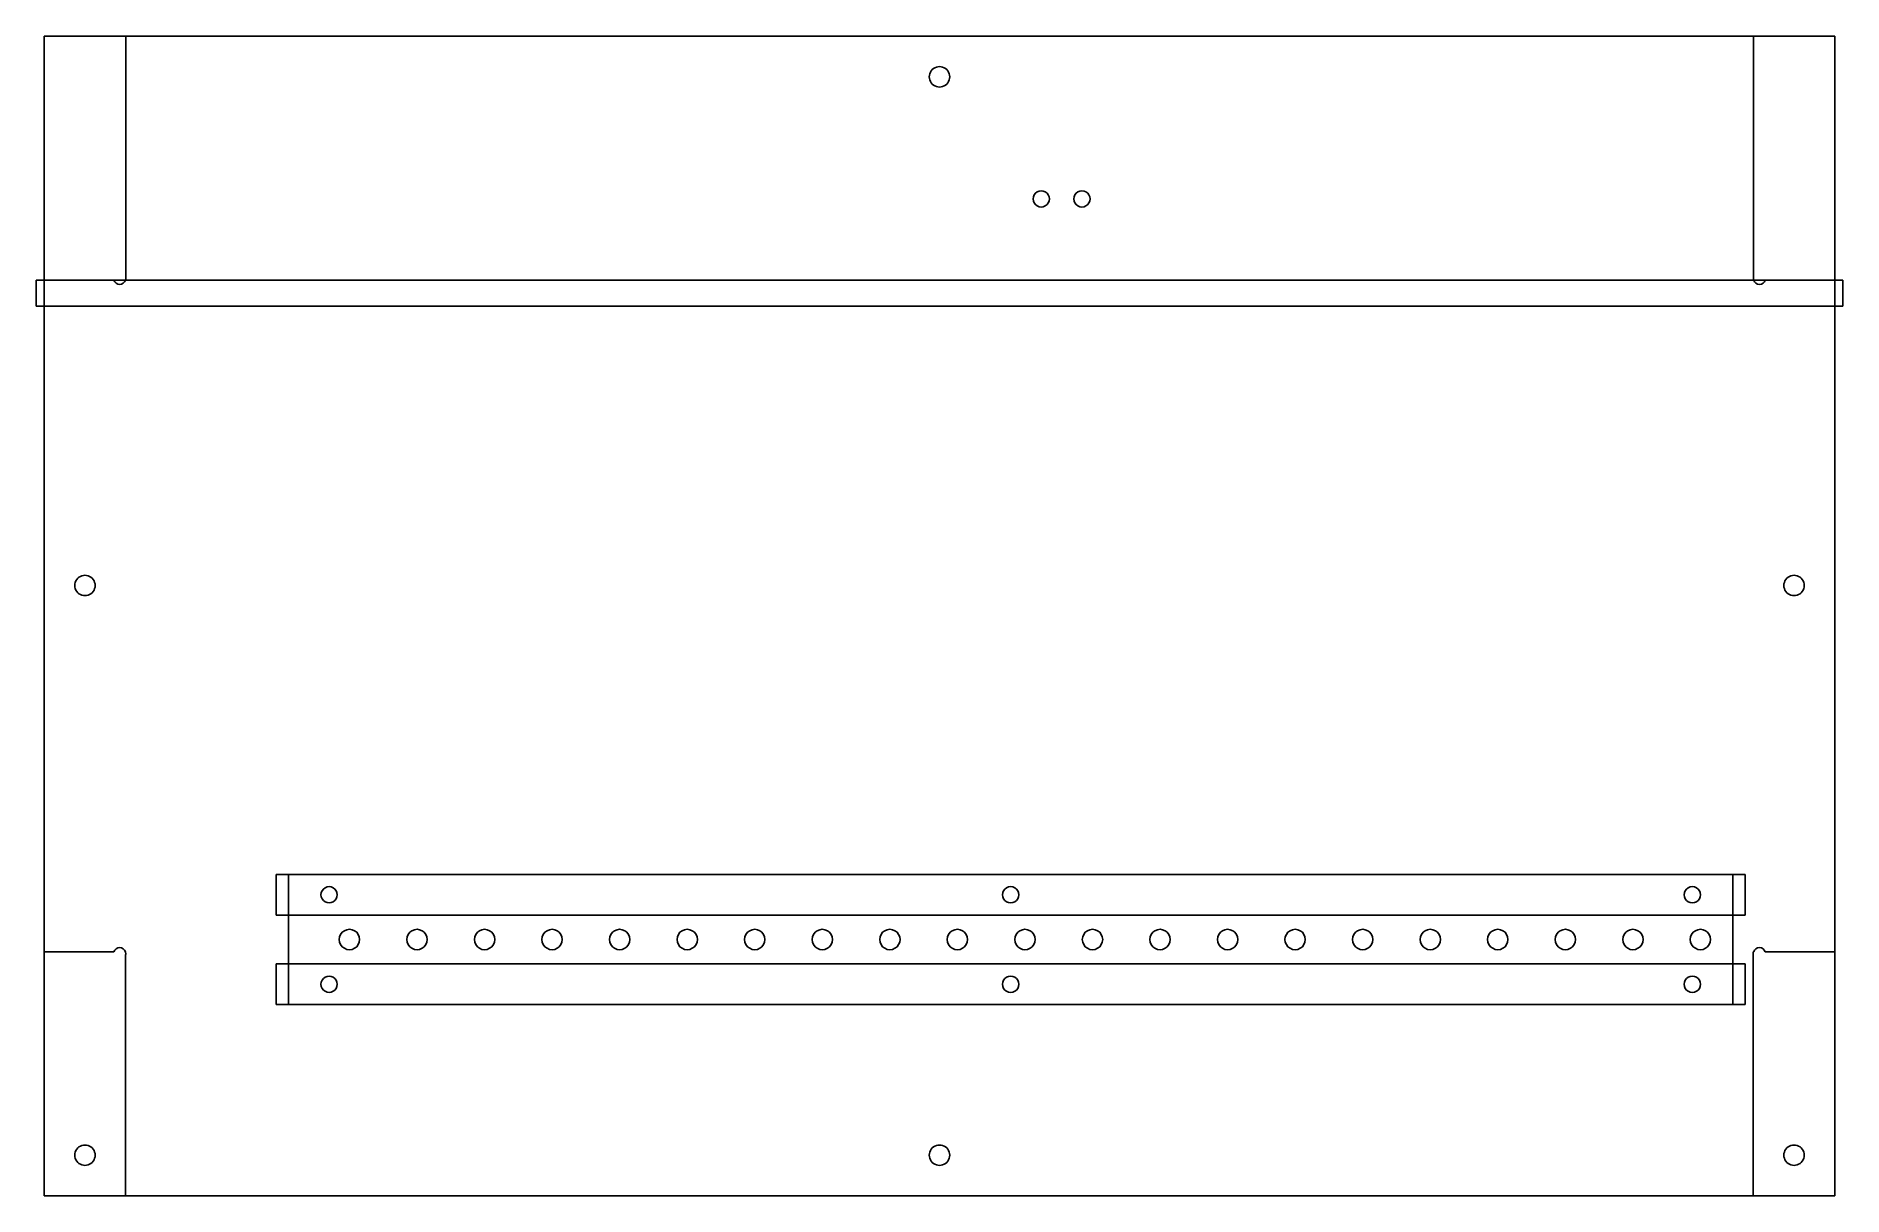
# Model space of a CAD drawing. Extents: x -2 to 442, y 0 to 285.
import ezdxf

# ---------------------------------------------------------------- set-up
doc = ezdxf.new("R2010")
doc.units = 0
doc.layers.add('bottom', color=7, linetype='CONTINUOUS')
doc.layers.add('top', color=7, linetype='CONTINUOUS')

msp = doc.modelspace()

# ---------------------------------------------------------------- linework, layer by layer
at = {"layer": 'bottom', "color": 7}
for p, q in [((-0.0025, 59.998666), (-0.0025, 285.000342)), ((-0.0025, 285.000342), (439.9996, 285.000342)), ((439.9996, 285.000342), (439.9996, 59.998666)), ((57.000002, 79.000011), (418.000013, 79.000011)), ((57.000002, 69.000011), (57.000002, 79.000011)), ((59.999999, 79.000011), (414.999994, 79.000011)), ((59.999999, 47.00001), (59.999999, 79.000011)), ((414.999994, 79.000011), (414.999994, 47.00001)), ((418.000013, 79.000011), (418.000013, 69.000011)), ((72, 74.000015), (72, 74.000015)), ((239.500012, 74.000015), (239.500012, 74.000015)), ((407.000007, 74.000015), (407.000007, 74.000015)), ((418.000013, 69.000011), (57.000002, 69.000011)), ((59.999999, 69.000003), (414.999994, 69.000003)), ((59.999999, 57.000003), (59.999999, 69.000003)), ((414.999994, 69.000003), (414.999994, 57.000003)), ((77.499985, 63.000009), (77.499985, 63.000009)), ((94.099985, 63.000009), (94.099985, 63.000009)), ((110.699984, 63.000009), (110.699985, 63.000009)), ((127.299985, 63.000009), (127.299985, 63.000009)), ((143.899986, 63.000009), (143.899986, 63.000009)), ((160.499986, 63.000009), (160.499987, 63.000009)), ((177.099987, 63.000009), (177.099987, 63.000009)), ((193.699988, 63.000009), (193.699988, 63.000009)), ((210.299988, 63.000009), (210.299989, 63.000009)), ((226.899989, 63.000009), (226.899989, 63.000009)), ((243.49999, 63.000009), (243.49999, 63.000009)), ((260.09999, 63.000009), (260.099991, 63.000009)), ((276.699991, 63.000009), (276.699991, 63.000009)), ((293.299992, 63.000009), (293.299992, 63.000009)), ((309.899992, 63.000009), (309.899993, 63.000009)), ((326.499993, 63.000009), (326.499993, 63.000009)), ((343.099994, 63.000009), (343.099994, 63.000009)), ((359.699994, 63.000009), (359.699995, 63.000009)), ((376.299995, 63.000009), (376.299995, 63.000009)), ((392.899996, 63.000009), (392.899996, 63.000009)), ((409.499996, 63.000009), (409.499997, 63.000009)), ((17.107222, 59.998666), (-0.0025, 59.998666)), ((20, 59.998666), (19.938264, 59.998666)), ((20, 59.751722), (20, 59.998666)), ((20, 0), (20, 59.249028)), ((420.085294, 59.998666), (419.9971, 59.998666)), ((419.9971, 59.998666), (419.9971, 59.495972)), ((419.9971, 59.495972), (419.9971, 0)), ((439.9996, 59.998666), (422.916322, 59.998666)), ((57.000002, 57.000027), (418.000013, 57.000027)), ((57.000002, 47.000027), (57.000002, 57.000027)), ((414.999994, 57.000003), (59.999999, 57.000003)), ((418.000013, 57.000027), (418.000013, 47.000027)), ((72, 52.000015), (72, 52.000015)), ((239.500012, 52.000015), (239.500012, 52.000015)), ((407.000007, 52.000015), (407.000007, 52.000015)), ((418.000013, 47.000027), (57.000002, 47.000027)), ((414.999994, 47.00001), (59.999999, 47.00001)), ((419.9971, 0), (20, 0)), ((20, 0), (20, 0))]:
    msp.add_line(p, q, dxfattribs=at)
for points in [[(68, 74.000015), (68, 74.714546), (68.381198, 75.3748), (69, 75.732066)], [(69, 75.732066), (69.618803, 76.089331), (70.381198, 76.089331), (71, 75.732066)], [(71, 75.732066), (71.618803, 75.3748), (72, 74.714546), (72, 74.000015)], [(235.500012, 74.000015), (235.500012, 74.714546), (235.88121, 75.3748), (236.500012, 75.732066)], [(236.500012, 75.732066), (237.118814, 76.089331), (237.88121, 76.089331), (238.500012, 75.732066)], [(238.500012, 75.732066), (239.118814, 75.3748), (239.500012, 74.714546), (239.500012, 74.000015)], [(403.000007, 74.000015), (403.000007, 74.714546), (403.381205, 75.3748), (404.000007, 75.732066)], [(404.000007, 75.732066), (404.618809, 76.089331), (405.381205, 76.089331), (406.000007, 75.732066)], [(406.000007, 75.732066), (406.618809, 75.3748), (407.000007, 74.714546), (407.000007, 74.000015)], [(69, 72.267964), (68.381198, 72.62523), (68, 73.285484), (68, 74.000015)], [(71, 72.267964), (70.381198, 71.910699), (69.618802, 71.910699), (69, 72.267964)], [(72, 74.000015), (72, 73.285484), (71.618802, 72.62523), (71, 72.267964)], [(236.500012, 72.267964), (235.88121, 72.62523), (235.500012, 73.285484), (235.500012, 74.000015)], [(238.500012, 72.267964), (237.88121, 71.910699), (237.118814, 71.910699), (236.500012, 72.267964)], [(239.500012, 74.000015), (239.500012, 73.285484), (239.118814, 72.62523), (238.500012, 72.267964)], [(404.000007, 72.267964), (403.381205, 72.62523), (403.000007, 73.285484), (403.000007, 74.000015)], [(406.000007, 72.267964), (405.381205, 71.910699), (404.618809, 71.910699), (404.000007, 72.267964)], [(407.000007, 74.000015), (407.000007, 73.285484), (406.618809, 72.62523), (406.000007, 72.267964)], [(72.499985, 63.000009), (72.499985, 63.893173), (72.976482, 64.718491), (73.749985, 65.165073)], [(73.749985, 60.834946), (72.976482, 61.281528), (72.499985, 62.106845), (72.499985, 63.000009)], [(73.749985, 65.165073), (74.523488, 65.611655), (75.476482, 65.611655), (76.249985, 65.165073)], [(76.249985, 65.165073), (77.023488, 64.718491), (77.499985, 63.893173), (77.499985, 63.000009)], [(77.499985, 63.000009), (77.499985, 62.106845), (77.023488, 61.281528), (76.249985, 60.834946)], [(90.349984, 60.834946), (89.576482, 61.281528), (89.099984, 62.106845), (89.099985, 63.000009)], [(89.099985, 63.000009), (89.099985, 63.893173), (89.576482, 64.718491), (90.349985, 65.165073)], [(90.349985, 65.165073), (91.123487, 65.611655), (92.076482, 65.611655), (92.849985, 65.165073)], [(94.099984, 63.000009), (94.099984, 62.106845), (93.623487, 61.281528), (92.849984, 60.834946)], [(92.849985, 65.165073), (93.623487, 64.718491), (94.099985, 63.893173), (94.099985, 63.000009)], [(105.699984, 63.000009), (105.699984, 63.893173), (106.176482, 64.718491), (106.949984, 65.165073)], [(106.949984, 60.834946), (106.176481, 61.281528), (105.699984, 62.106845), (105.699984, 63.000009)], [(106.949984, 65.165073), (107.723487, 65.611655), (108.676482, 65.611655), (109.449984, 65.165073)], [(109.449984, 65.165073), (110.223487, 64.718491), (110.699984, 63.893173), (110.699984, 63.000009)], [(110.699984, 63.000009), (110.699984, 62.106845), (110.223487, 61.281528), (109.449984, 60.834946)], [(122.299985, 63.000009), (122.299985, 63.893173), (122.776482, 64.718491), (123.549985, 65.165073)], [(123.549985, 60.834946), (122.776482, 61.281528), (122.299985, 62.106845), (122.299985, 63.000009)], [(123.549985, 65.165073), (124.323488, 65.611655), (125.276482, 65.611655), (126.049985, 65.165073)], [(126.049985, 65.165073), (126.823488, 64.718491), (127.299985, 63.893173), (127.299985, 63.000009)], [(127.299985, 63.000009), (127.299985, 62.106845), (126.823487, 61.281528), (126.049985, 60.834946)], [(140.149985, 60.834946), (139.376483, 61.281528), (138.899985, 62.106845), (138.899986, 63.000009)], [(138.899986, 63.000009), (138.899986, 63.893173), (139.376483, 64.718491), (140.149986, 65.165073)], [(140.149986, 65.165073), (140.923488, 65.611655), (141.876483, 65.611655), (142.649986, 65.165073)], [(143.899985, 63.000009), (143.899985, 62.106845), (143.423488, 61.281528), (142.649985, 60.834946)], [(142.649986, 65.165073), (143.423488, 64.718491), (143.899986, 63.893173), (143.899986, 63.000009)], [(155.499986, 63.000009), (155.499986, 63.893173), (155.976484, 64.718491), (156.749986, 65.165073)], [(156.749986, 60.834946), (155.976483, 61.281528), (155.499986, 62.106845), (155.499986, 63.000009)], [(156.749986, 65.165073), (157.523489, 65.611655), (158.476484, 65.611655), (159.249986, 65.165073)], [(159.249986, 65.165073), (160.023489, 64.718491), (160.499986, 63.893173), (160.499986, 63.000009)], [(160.499986, 63.000009), (160.499986, 62.106845), (160.023489, 61.281528), (159.249986, 60.834946)], [(172.099987, 63.000009), (172.099987, 63.893173), (172.576484, 64.718491), (173.349987, 65.165073)], [(173.349987, 60.834946), (172.576484, 61.281528), (172.099987, 62.106845), (172.099987, 63.000009)], [(173.349987, 65.165073), (174.12349, 65.611655), (175.076484, 65.611655), (175.849987, 65.165073)], [(175.849987, 65.165073), (176.62349, 64.718491), (177.099987, 63.893173), (177.099987, 63.000009)], [(177.099987, 63.000009), (177.099987, 62.106845), (176.623489, 61.281528), (175.849987, 60.834946)], [(189.949987, 60.834946), (189.176485, 61.281528), (188.699987, 62.106845), (188.699988, 63.000009)], [(188.699988, 63.000009), (188.699988, 63.893173), (189.176485, 64.718491), (189.949988, 65.165073)], [(189.949988, 65.165073), (190.72349, 65.611655), (191.676485, 65.611655), (192.449988, 65.165073)], [(193.699987, 63.000009), (193.699987, 62.106845), (193.22349, 61.281528), (192.449987, 60.834946)], [(192.449988, 65.165073), (193.22349, 64.718491), (193.699988, 63.893173), (193.699988, 63.000009)], [(205.299988, 63.000009), (205.299988, 63.893173), (205.776486, 64.718491), (206.549988, 65.165073)], [(206.549988, 60.834946), (205.776485, 61.281528), (205.299988, 62.106845), (205.299988, 63.000009)], [(206.549988, 65.165073), (207.323491, 65.611655), (208.276486, 65.611655), (209.049988, 65.165073)], [(209.049988, 65.165073), (209.823491, 64.718491), (210.299988, 63.893173), (210.299988, 63.000009)], [(210.299988, 63.000009), (210.299988, 62.106845), (209.823491, 61.281528), (209.049988, 60.834946)], [(221.899989, 63.000009), (221.899989, 63.893173), (222.376486, 64.718491), (223.149989, 65.165073)], [(223.149989, 60.834946), (222.376486, 61.281528), (221.899989, 62.106845), (221.899989, 63.000009)], [(223.149989, 65.165073), (223.923492, 65.611655), (224.876486, 65.611655), (225.649989, 65.165073)], [(225.649989, 65.165073), (226.423492, 64.718491), (226.899989, 63.893173), (226.899989, 63.000009)], [(226.899989, 63.000009), (226.899989, 62.106845), (226.423491, 61.281528), (225.649989, 60.834946)], [(239.749989, 60.834946), (238.976487, 61.281528), (238.499989, 62.106845), (238.49999, 63.000009)], [(238.49999, 63.000009), (238.49999, 63.893173), (238.976487, 64.718491), (239.74999, 65.165073)], [(239.74999, 65.165073), (240.523492, 65.611655), (241.476487, 65.611655), (242.24999, 65.165073)], [(243.499989, 63.000009), (243.499989, 62.106845), (243.023492, 61.281528), (242.249989, 60.834946)], [(242.24999, 65.165073), (243.023492, 64.718491), (243.49999, 63.893173), (243.49999, 63.000009)], [(255.09999, 63.000009), (255.09999, 63.893173), (255.576488, 64.718491), (256.34999, 65.165073)], [(256.34999, 60.834946), (255.576487, 61.281528), (255.09999, 62.106845), (255.09999, 63.000009)], [(256.34999, 65.165073), (257.123493, 65.611655), (258.076488, 65.611655), (258.84999, 65.165073)], [(258.84999, 65.165073), (259.623493, 64.718491), (260.09999, 63.893173), (260.09999, 63.000009)], [(260.09999, 63.000009), (260.09999, 62.106845), (259.623493, 61.281528), (258.84999, 60.834946)], [(271.699991, 63.000009), (271.699991, 63.893173), (272.176488, 64.718491), (272.949991, 65.165073)], [(272.949991, 60.834946), (272.176488, 61.281528), (271.699991, 62.106845), (271.699991, 63.000009)], [(272.949991, 65.165073), (273.723494, 65.611655), (274.676488, 65.611655), (275.449991, 65.165073)], [(275.449991, 65.165073), (276.223494, 64.718491), (276.699991, 63.893173), (276.699991, 63.000009)], [(276.699991, 63.000009), (276.699991, 62.106845), (276.223493, 61.281528), (275.449991, 60.834946)], [(289.549991, 60.834946), (288.776489, 61.281528), (288.299991, 62.106845), (288.299992, 63.000009)], [(288.299992, 63.000009), (288.299992, 63.893173), (288.776489, 64.718491), (289.549992, 65.165073)], [(289.549992, 65.165073), (290.323494, 65.611655), (291.276489, 65.611655), (292.049992, 65.165073)], [(293.299991, 63.000009), (293.299991, 62.106845), (292.823494, 61.281528), (292.049991, 60.834946)], [(292.049992, 65.165073), (292.823494, 64.718491), (293.299992, 63.893173), (293.299992, 63.000009)], [(304.899992, 63.000009), (304.899992, 63.893173), (305.37649, 64.718491), (306.149992, 65.165073)], [(306.149992, 60.834946), (305.376489, 61.281528), (304.899992, 62.106845), (304.899992, 63.000009)], [(306.149992, 65.165073), (306.923495, 65.611655), (307.87649, 65.611655), (308.649992, 65.165073)], [(308.649992, 65.165073), (309.423495, 64.718491), (309.899992, 63.893173), (309.899992, 63.000009)], [(309.899992, 63.000009), (309.899992, 62.106845), (309.423495, 61.281528), (308.649992, 60.834946)], [(321.499993, 63.000009), (321.499993, 63.893173), (321.97649, 64.718491), (322.749993, 65.165073)], [(322.749993, 60.834946), (321.97649, 61.281528), (321.499993, 62.106845), (321.499993, 63.000009)], [(322.749993, 65.165073), (323.523496, 65.611655), (324.47649, 65.611655), (325.249993, 65.165073)], [(325.249993, 65.165073), (326.023496, 64.718491), (326.499993, 63.893173), (326.499993, 63.000009)], [(326.499993, 63.000009), (326.499993, 62.106845), (326.023495, 61.281528), (325.249993, 60.834946)], [(339.349993, 60.834946), (338.576491, 61.281528), (338.099993, 62.106845), (338.099994, 63.000009)], [(338.099994, 63.000009), (338.099994, 63.893173), (338.576491, 64.718491), (339.349994, 65.165073)], [(339.349994, 65.165073), (340.123496, 65.611655), (341.076491, 65.611655), (341.849994, 65.165073)], [(343.099993, 63.000009), (343.099993, 62.106845), (342.623496, 61.281528), (341.849993, 60.834946)], [(341.849994, 65.165073), (342.623496, 64.718491), (343.099994, 63.893173), (343.099994, 63.000009)], [(354.699994, 63.000009), (354.699994, 63.893173), (355.176492, 64.718491), (355.949994, 65.165073)], [(355.949994, 60.834946), (355.176491, 61.281528), (354.699994, 62.106845), (354.699994, 63.000009)], [(355.949994, 65.165073), (356.723497, 65.611655), (357.676492, 65.611655), (358.449994, 65.165073)], [(358.449994, 65.165073), (359.223497, 64.718491), (359.699994, 63.893173), (359.699994, 63.000009)], [(359.699994, 63.000009), (359.699994, 62.106845), (359.223497, 61.281528), (358.449994, 60.834946)], [(371.299995, 63.000009), (371.299995, 63.893173), (371.776492, 64.718491), (372.549995, 65.165073)], [(372.549995, 60.834946), (371.776492, 61.281528), (371.299995, 62.106845), (371.299995, 63.000009)], [(372.549995, 65.165073), (373.323498, 65.611655), (374.276492, 65.611655), (375.049995, 65.165073)], [(375.049995, 65.165073), (375.823498, 64.718491), (376.299995, 63.893173), (376.299995, 63.000009)], [(376.299995, 63.000009), (376.299995, 62.106845), (375.823497, 61.281528), (375.049995, 60.834946)], [(389.149995, 60.834946), (388.376493, 61.281528), (387.899995, 62.106845), (387.899996, 63.000009)], [(387.899996, 63.000009), (387.899996, 63.893173), (388.376493, 64.718491), (389.149996, 65.165073)], [(389.149996, 65.165073), (389.923498, 65.611655), (390.876493, 65.611655), (391.649996, 65.165073)], [(392.899995, 63.000009), (392.899995, 62.106845), (392.423498, 61.281528), (391.649995, 60.834946)], [(391.649996, 65.165073), (392.423498, 64.718491), (392.899996, 63.893173), (392.899996, 63.000009)], [(404.499996, 63.000009), (404.499996, 63.893173), (404.976494, 64.718491), (405.749996, 65.165073)], [(405.749996, 60.834946), (404.976493, 61.281528), (404.499996, 62.106845), (404.499996, 63.000009)], [(405.749996, 65.165073), (406.523499, 65.611655), (407.476494, 65.611655), (408.249996, 65.165073)], [(408.249996, 65.165073), (409.023499, 64.718491), (409.499996, 63.893173), (409.499996, 63.000009)], [(409.499996, 63.000009), (409.499996, 62.106845), (409.023499, 61.281528), (408.249996, 60.834946)], [(18.527153, 61.004083), (17.873204, 61.004083), (17.312505, 60.582443), (17.107222, 59.998666)], [(19.938264, 59.998666), (19.73269, 60.581907), (19.180717, 61.004083), (18.527153, 61.004083)], [(20.026444, 59.504778), (20.026444, 59.590093), (20.01366, 59.670301), (20, 59.751722)], [(20, 59.249028), (20.013688, 59.330392), (20.026444, 59.419462), (20.026444, 59.504778)], [(76.249985, 60.834946), (75.476482, 60.388364), (74.523488, 60.388364), (73.749985, 60.834946)], [(92.849984, 60.834946), (92.076482, 60.388364), (91.123487, 60.388364), (90.349984, 60.834946)], [(109.449984, 60.834946), (108.676481, 60.388364), (107.723487, 60.388364), (106.949984, 60.834946)], [(126.049985, 60.834946), (125.276482, 60.388364), (124.323487, 60.388364), (123.549985, 60.834946)], [(142.649985, 60.834946), (141.876483, 60.388364), (140.923488, 60.388364), (140.149985, 60.834946)], [(159.249986, 60.834946), (158.476483, 60.388364), (157.523489, 60.388364), (156.749986, 60.834946)], [(175.849987, 60.834946), (175.076484, 60.388364), (174.123489, 60.388364), (173.349987, 60.834946)], [(192.449987, 60.834946), (191.676485, 60.388364), (190.72349, 60.388364), (189.949987, 60.834946)], [(209.049988, 60.834946), (208.276485, 60.388364), (207.323491, 60.388364), (206.549988, 60.834946)], [(225.649989, 60.834946), (224.876486, 60.388364), (223.923491, 60.388364), (223.149989, 60.834946)], [(242.249989, 60.834946), (241.476487, 60.388364), (240.523492, 60.388364), (239.749989, 60.834946)], [(258.84999, 60.834946), (258.076487, 60.388364), (257.123493, 60.388364), (256.34999, 60.834946)], [(275.449991, 60.834946), (274.676488, 60.388364), (273.723493, 60.388364), (272.949991, 60.834946)], [(292.049991, 60.834946), (291.276489, 60.388364), (290.323494, 60.388364), (289.549991, 60.834946)], [(308.649992, 60.834946), (307.876489, 60.388364), (306.923495, 60.388364), (306.149992, 60.834946)], [(325.249993, 60.834946), (324.47649, 60.388364), (323.523495, 60.388364), (322.749993, 60.834946)], [(341.849993, 60.834946), (341.076491, 60.388364), (340.123496, 60.388364), (339.349993, 60.834946)], [(358.449994, 60.834946), (357.676491, 60.388364), (356.723497, 60.388364), (355.949994, 60.834946)], [(375.049995, 60.834946), (374.276492, 60.388364), (373.323497, 60.388364), (372.549995, 60.834946)], [(391.649995, 60.834946), (390.876493, 60.388364), (389.923498, 60.388364), (389.149995, 60.834946)], [(408.249996, 60.834946), (407.476493, 60.388364), (406.523499, 60.388364), (405.749996, 60.834946)], [(421.496405, 61.004083), (420.842835, 61.004083), (420.290865, 60.581907), (420.085294, 59.998666)], [(422.916322, 59.998666), (422.711062, 60.582443), (422.150342, 61.004083), (421.496405, 61.004083)], [(68, 52.000015), (68, 52.714546), (68.381198, 53.3748), (69, 53.732066)], [(69, 53.732066), (69.618803, 54.089331), (70.381198, 54.089331), (71, 53.732066)], [(71, 53.732066), (71.618803, 53.3748), (72, 52.714546), (72, 52.000015)], [(235.500012, 52.000015), (235.500012, 52.714546), (235.88121, 53.3748), (236.500012, 53.732066)], [(236.500012, 53.732066), (237.118814, 54.089331), (237.88121, 54.089331), (238.500012, 53.732066)], [(238.500012, 53.732066), (239.118814, 53.3748), (239.500012, 52.714546), (239.500012, 52.000015)], [(403.000007, 52.000015), (403.000007, 52.714546), (403.381205, 53.3748), (404.000007, 53.732066)], [(404.000007, 53.732066), (404.618809, 54.089331), (405.381205, 54.089331), (406.000007, 53.732066)], [(406.000007, 53.732066), (406.618809, 53.3748), (407.000007, 52.714546), (407.000007, 52.000015)], [(69, 50.267964), (68.381198, 50.62523), (68, 51.285484), (68, 52.000015)], [(71, 50.267964), (70.381198, 49.910699), (69.618802, 49.910699), (69, 50.267964)], [(72, 52.000015), (72, 51.285484), (71.618802, 50.62523), (71, 50.267964)], [(236.500012, 50.267964), (235.88121, 50.62523), (235.500012, 51.285484), (235.500012, 52.000015)], [(238.500012, 50.267964), (237.88121, 49.910699), (237.118814, 49.910699), (236.500012, 50.267964)], [(239.500012, 52.000015), (239.500012, 51.285484), (239.118814, 50.62523), (238.500012, 50.267964)], [(404.000007, 50.267964), (403.381205, 50.62523), (403.000007, 51.285484), (403.000007, 52.000015)], [(406.000007, 50.267964), (405.381205, 49.910699), (404.618809, 49.910699), (404.000007, 50.267964)], [(407.000007, 52.000015), (407.000007, 51.285484), (406.618809, 50.62523), (406.000007, 50.267964)]]:
    msp.add_open_spline(points, degree=3, dxfattribs=at)
at = {"layer": 'top', "color": 7}
for p, q in [((20.0025, 285.000912), (20.0025, 225.75187)), ((419.999583, 285.000912), (20.0025, 285.000912)), ((20.0025, 285.000912), (20.0025, 285.000912)), ((419.999583, 225.504925), (419.999583, 285.000912)), ((217.5, 275.000013), (217.530392, 275.39119)), ((217.530392, 275.39119), (217.622549, 275.772562)), ((217.622549, 275.772562), (217.77255, 276.135307)), ((217.77255, 276.135307), (217.977452, 276.469621)), ((217.977452, 276.469621), (218.232352, 276.76766)), ((218.232352, 276.76766), (218.53039, 277.022562)), ((218.53039, 277.022562), (218.864705, 277.227464)), ((218.864705, 277.227464), (219.227451, 277.377464)), ((219.227451, 277.377464), (219.608823, 277.469621)), ((219.608823, 277.469621), (220, 277.500013)), ((220, 277.500013), (220.391177, 277.469621)), ((220.391177, 277.469621), (220.77255, 277.377464)), ((220.77255, 277.377464), (221.135296, 277.227464)), ((221.135296, 277.227464), (221.469608, 277.022562)), ((221.469608, 277.022562), (221.767646, 276.76766)), ((221.767646, 276.76766), (222.022549, 276.469621)), ((222.022549, 276.469621), (222.22745, 276.135307)), ((222.22745, 276.135307), (222.377452, 275.772562)), ((222.377452, 275.772562), (222.469608, 275.39119)), ((222.469608, 275.39119), (222.500001, 275.000013)), ((217.530392, 274.608837), (217.5, 275.000013)), ((217.622549, 274.227464), (217.530392, 274.608837)), ((217.77255, 273.864719), (217.622549, 274.227464)), ((217.977452, 273.530405), (217.77255, 273.864719)), ((218.232352, 273.232366), (217.977452, 273.530405)), ((218.53039, 272.977464), (218.232352, 273.232366)), ((218.864705, 272.772562), (218.53039, 272.977464)), ((219.227451, 272.622562), (218.864705, 272.772562)), ((219.608823, 272.530405), (219.227451, 272.622562)), ((220, 272.500013), (219.608823, 272.530405)), ((220.391177, 272.530405), (220, 272.500013)), ((220.77255, 272.622562), (220.391177, 272.530405)), ((221.135296, 272.772562), (220.77255, 272.622562)), ((221.469608, 272.977464), (221.135296, 272.772562)), ((221.767646, 273.232366), (221.469608, 272.977464)), ((222.022549, 273.530405), (221.767646, 273.232366)), ((222.22745, 273.864719), (222.022549, 273.530405)), ((222.377452, 274.227464), (222.22745, 273.864719)), ((222.469608, 274.608837), (222.377452, 274.227464)), ((222.500001, 275.000013), (222.469608, 274.608837)), ((246.999997, 245.000018), (246.999997, 245.000018)), ((256.999999, 245.000021), (256.999999, 245.000021)), ((-2, 225.000013), (442.000015, 225.000013)), ((-2, 218.650013), (-2, 225.000013)), ((17.109722, 225.002231), (0, 225.002231)), ((0, 225.002231), (0, 0.000564)), ((20.0025, 225.002231), (19.940764, 225.002231)), ((20.0025, 225.249176), (20.0025, 225.002231)), ((419.999583, 225.002231), (419.999583, 225.504925)), ((420.087778, 225.002231), (419.999583, 225.002231)), ((440.002083, 225.002231), (422.918805, 225.002231)), ((440.002083, 0.000564), (440.002083, 225.002231)), ((442.000015, 225.000013), (442.000015, 218.650013)), ((442.000015, 218.650013), (-2, 218.650013)), ((7.622549, 150.772577), (7.77255, 151.135317)), ((7.77255, 151.135317), (7.977452, 151.469638)), ((7.977452, 151.469638), (8.232353, 151.767664)), ((8.232353, 151.767664), (8.53039, 152.022567)), ((8.53039, 152.022567), (8.864705, 152.227489)), ((8.864705, 152.227489), (9.227451, 152.37749)), ((9.227451, 152.37749), (9.608824, 152.469636)), ((9.608824, 152.469636), (10.000001, 152.500031)), ((10.000001, 152.500031), (10.391178, 152.469636)), ((10.391178, 152.469636), (10.77255, 152.37749)), ((10.77255, 152.37749), (11.135296, 152.227489)), ((11.135296, 152.227489), (11.469608, 152.022567)), ((11.469608, 152.022567), (11.767646, 151.767664)), ((11.767646, 151.767664), (12.022549, 151.469638)), ((12.022549, 151.469638), (12.227451, 151.135317)), ((12.227451, 151.135317), (12.377452, 150.772577)), ((427.622547, 150.772577), (427.772548, 151.135317)), ((427.772548, 151.135317), (427.977441, 151.469638)), ((427.977441, 151.469638), (428.232344, 151.767664)), ((428.232344, 151.767664), (428.530399, 152.022567)), ((428.530399, 152.022567), (428.864691, 152.227489)), ((428.864691, 152.227489), (429.22746, 152.37749)), ((429.22746, 152.37749), (429.608827, 152.469636)), ((429.608827, 152.469636), (429.999987, 152.500031)), ((429.999987, 152.500031), (430.391175, 152.469636)), ((430.391175, 152.469636), (430.772542, 152.37749)), ((430.772542, 152.37749), (431.135282, 152.227489)), ((431.135282, 152.227489), (431.469602, 152.022567)), ((431.469602, 152.022567), (431.767657, 151.767664)), ((431.767657, 151.767664), (432.02256, 151.469638)), ((432.02256, 151.469638), (432.227454, 151.135317)), ((432.227454, 151.135317), (432.377455, 150.772577)), ((7.5, 150.000022), (7.530392, 150.39121)), ((7.530392, 149.608862), (7.5, 150.000022)), ((7.530392, 150.39121), (7.622549, 150.772577)), ((7.622549, 149.227467), (7.530392, 149.608862)), ((7.77255, 148.864726), (7.622549, 149.227467)), ((7.977452, 148.530406), (7.77255, 148.864726)), ((8.232353, 148.232379), (7.977452, 148.530406)), ((8.53039, 147.977476), (8.232353, 148.232379)), ((8.864705, 147.772583), (8.53039, 147.977476)), ((9.227451, 147.622582), (8.864705, 147.772583)), ((9.608824, 147.530408), (9.227451, 147.622582)), ((10.000001, 147.500013), (9.608824, 147.530408)), ((10.391178, 147.530408), (10.000001, 147.500013)), ((10.77255, 147.622582), (10.391178, 147.530408)), ((11.135296, 147.772583), (10.77255, 147.622582)), ((11.469608, 147.977476), (11.135296, 147.772583)), ((11.767646, 148.232379), (11.469608, 147.977476)), ((12.022549, 148.530406), (11.767646, 148.232379)), ((12.227451, 148.864726), (12.022549, 148.530406)), ((12.377452, 149.227467), (12.227451, 148.864726)), ((12.377452, 150.772577), (12.469609, 150.39121)), ((12.469609, 149.608862), (12.377452, 149.227467)), ((12.469609, 150.39121), (12.500001, 150.000022)), ((12.500001, 150.000022), (12.469609, 149.608862)), ((427.500006, 150.000022), (427.530401, 150.39121)), ((427.530401, 149.608862), (427.500006, 150.000022)), ((427.530401, 150.39121), (427.622547, 150.772577)), ((427.622547, 149.227467), (427.530401, 149.608862)), ((427.772548, 148.864726), (427.622547, 149.227467)), ((427.977441, 148.530406), (427.772548, 148.864726)), ((428.232344, 148.232379), (427.977441, 148.530406)), ((428.530399, 147.977476), (428.232344, 148.232379)), ((428.864691, 147.772583), (428.530399, 147.977476)), ((429.22746, 147.622582), (428.864691, 147.772583)), ((429.608827, 147.530408), (429.22746, 147.622582)), ((429.999987, 147.500013), (429.608827, 147.530408)), ((430.391175, 147.530408), (429.999987, 147.500013)), ((430.772542, 147.622582), (430.391175, 147.530408)), ((431.135282, 147.772583), (430.772542, 147.622582)), ((431.469602, 147.977476), (431.135282, 147.772583)), ((431.767657, 148.232379), (431.469602, 147.977476)), ((432.02256, 148.530406), (431.767657, 148.232379)), ((432.227454, 148.864726), (432.02256, 148.530406)), ((432.377455, 149.227467), (432.227454, 148.864726)), ((432.377455, 150.772577), (432.4696, 150.39121)), ((432.4696, 149.608862), (432.377455, 149.227467)), ((432.4696, 150.39121), (432.499996, 150.000022)), ((432.499996, 150.000022), (432.4696, 149.608862)), ((7.5, 10.000022), (7.530392, 10.391211)), ((7.530392, 9.608862), (7.5, 10.000022)), ((7.530392, 10.391211), (7.622549, 10.772577)), ((7.622549, 9.227467), (7.530392, 9.608862)), ((7.622549, 10.772577), (7.77255, 11.135318)), ((7.77255, 8.864727), (7.622549, 9.227467)), ((7.77255, 11.135318), (7.977452, 11.469638)), ((7.977452, 11.469638), (8.232353, 11.767665)), ((8.232353, 11.767665), (8.53039, 12.022568)), ((8.53039, 12.022568), (8.864705, 12.227489)), ((8.864705, 12.227489), (9.227451, 12.377491)), ((9.227451, 12.377491), (9.608824, 12.469636)), ((9.608824, 12.469636), (10.000001, 12.500031)), ((10.000001, 12.500031), (10.391178, 12.469636)), ((10.391178, 12.469636), (10.77255, 12.377491)), ((10.77255, 12.377491), (11.135296, 12.227489)), ((11.135296, 12.227489), (11.469608, 12.022568)), ((11.469608, 12.022568), (11.767646, 11.767665)), ((11.767646, 11.767665), (12.022549, 11.469638)), ((12.022549, 11.469638), (12.227451, 11.135318)), ((12.227451, 11.135318), (12.377452, 10.772577)), ((12.377452, 9.227467), (12.227451, 8.864727)), ((12.377452, 10.772577), (12.469609, 10.391211)), ((12.469609, 9.608862), (12.377452, 9.227467)), ((12.469609, 10.391211), (12.500001, 10.000022)), ((12.500001, 10.000022), (12.469609, 9.608862)), ((217.5, 10.000022), (217.530392, 10.391211)), ((217.530392, 9.608862), (217.5, 10.000022)), ((217.530392, 10.391211), (217.622549, 10.772577)), ((217.622549, 9.227467), (217.530392, 9.608862)), ((217.622549, 10.772577), (217.77255, 11.135318)), ((217.77255, 8.864727), (217.622549, 9.227467)), ((217.77255, 11.135318), (217.977452, 11.469638)), ((217.977452, 11.469638), (218.232352, 11.767665)), ((218.232352, 11.767665), (218.53039, 12.022568)), ((218.53039, 12.022568), (218.864705, 12.227489)), ((218.864705, 12.227489), (219.227451, 12.377491)), ((219.227451, 12.377491), (219.608823, 12.469636)), ((219.608823, 12.469636), (220, 12.500031)), ((220, 12.500031), (220.391177, 12.469636)), ((220.391177, 12.469636), (220.77255, 12.377491)), ((220.77255, 12.377491), (221.135296, 12.227489)), ((221.135296, 12.227489), (221.469608, 12.022568)), ((221.469608, 12.022568), (221.767646, 11.767665)), ((221.767646, 11.767665), (222.022549, 11.469638)), ((222.022549, 11.469638), (222.22745, 11.135318)), ((222.22745, 11.135318), (222.377452, 10.772577)), ((222.377452, 9.227467), (222.22745, 8.864727)), ((222.377452, 10.772577), (222.469608, 10.391211)), ((222.469608, 9.608862), (222.377452, 9.227467)), ((222.469608, 10.391211), (222.500001, 10.000022)), ((222.500001, 10.000022), (222.469608, 9.608862)), ((427.500006, 10.000022), (427.530401, 10.391211)), ((427.530401, 9.608862), (427.500006, 10.000022)), ((427.530401, 10.391211), (427.622547, 10.772577)), ((427.622547, 9.227467), (427.530401, 9.608862)), ((427.622547, 10.772577), (427.772548, 11.135318)), ((427.772548, 8.864727), (427.622547, 9.227467)), ((427.772548, 11.135318), (427.977441, 11.469638)), ((427.977441, 11.469638), (428.232344, 11.767665)), ((428.232344, 11.767665), (428.530399, 12.022568)), ((428.530399, 12.022568), (428.864691, 12.227489)), ((428.864691, 12.227489), (429.22746, 12.377491)), ((429.22746, 12.377491), (429.608827, 12.469636)), ((429.608827, 12.469636), (429.999987, 12.500031)), ((429.999987, 12.500031), (430.391175, 12.469636)), ((430.391175, 12.469636), (430.772542, 12.377491)), ((430.772542, 12.377491), (431.135282, 12.227489)), ((431.135282, 12.227489), (431.469602, 12.022568)), ((431.469602, 12.022568), (431.767657, 11.767665)), ((431.767657, 11.767665), (432.02256, 11.469638)), ((432.02256, 11.469638), (432.227454, 11.135318)), ((432.227454, 11.135318), (432.377455, 10.772577)), ((432.377455, 9.227467), (432.227454, 8.864727)), ((432.377455, 10.772577), (432.4696, 10.391211)), ((432.4696, 9.608862), (432.377455, 9.227467)), ((432.4696, 10.391211), (432.499996, 10.000022)), ((432.499996, 10.000022), (432.4696, 9.608862)), ((7.977452, 8.530407), (7.77255, 8.864727)), ((8.232353, 8.23238), (7.977452, 8.530407)), ((8.53039, 7.977477), (8.232353, 8.23238)), ((8.864705, 7.772583), (8.53039, 7.977477)), ((9.227451, 7.622582), (8.864705, 7.772583)), ((9.608824, 7.530409), (9.227451, 7.622582)), ((10.000001, 7.500013), (9.608824, 7.530409)), ((10.391178, 7.530409), (10.000001, 7.500013)), ((10.77255, 7.622582), (10.391178, 7.530409)), ((11.135296, 7.772583), (10.77255, 7.622582)), ((11.469608, 7.977477), (11.135296, 7.772583)), ((11.767646, 8.23238), (11.469608, 7.977477)), ((12.022549, 8.530407), (11.767646, 8.23238)), ((12.227451, 8.864727), (12.022549, 8.530407)), ((217.977452, 8.530407), (217.77255, 8.864727)), ((218.232352, 8.23238), (217.977452, 8.530407)), ((218.53039, 7.977477), (218.232352, 8.23238)), ((218.864705, 7.772583), (218.53039, 7.977477)), ((219.227451, 7.622582), (218.864705, 7.772583)), ((219.608823, 7.530409), (219.227451, 7.622582)), ((220, 7.500013), (219.608823, 7.530409)), ((220.391177, 7.530409), (220, 7.500013)), ((220.77255, 7.622582), (220.391177, 7.530409)), ((221.135296, 7.772583), (220.77255, 7.622582)), ((221.469608, 7.977477), (221.135296, 7.772583)), ((221.767646, 8.23238), (221.469608, 7.977477)), ((222.022549, 8.530407), (221.767646, 8.23238)), ((222.22745, 8.864727), (222.022549, 8.530407)), ((427.977441, 8.530407), (427.772548, 8.864727)), ((428.232344, 8.23238), (427.977441, 8.530407)), ((428.530399, 7.977477), (428.232344, 8.23238)), ((428.864691, 7.772583), (428.530399, 7.977477)), ((429.22746, 7.622582), (428.864691, 7.772583)), ((429.608827, 7.530409), (429.22746, 7.622582)), ((429.999987, 7.500013), (429.608827, 7.530409)), ((430.391175, 7.530409), (429.999987, 7.500013)), ((430.772542, 7.622582), (430.391175, 7.530409)), ((431.135282, 7.772583), (430.772542, 7.622582)), ((431.469602, 7.977477), (431.135282, 7.772583)), ((431.767657, 8.23238), (431.469602, 7.977477)), ((432.02256, 8.530407), (431.767657, 8.23238)), ((432.227454, 8.864727), (432.02256, 8.530407)), ((0, 0.000564), (440.002083, 0.000564))]:
    msp.add_line(p, q, dxfattribs=at)
for points in [[(242.999999, 245.000018), (242.99923, 245.715061), (243.38026, 246.376118), (243.999377, 246.733861)], [(243.999377, 243.266175), (243.38026, 243.623918), (242.99923, 244.284975), (242.999999, 245.000018)], [(243.999377, 246.733861), (244.618495, 247.091605), (245.381502, 247.091605), (246.000619, 246.733861)], [(246.000619, 246.733861), (246.619737, 246.376118), (247.000766, 245.715061), (246.999997, 245.000018)], [(246.999997, 245.000018), (247.000766, 244.284975), (246.619737, 243.623918), (246.000619, 243.266175)], [(253.000001, 245.000021), (252.999232, 245.715064), (253.380262, 246.37612), (253.999379, 246.733864)], [(253.999379, 243.266177), (253.380262, 243.623921), (252.999232, 244.284978), (253.000001, 245.000021)], [(253.999379, 246.733864), (254.618497, 247.091608), (255.381504, 247.091608), (256.000621, 246.733864)], [(256.000621, 246.733864), (256.619739, 246.37612), (257.000768, 245.715064), (256.999999, 245.000021)], [(256.999999, 245.000021), (257.000768, 244.284978), (256.619739, 243.623921), (256.000621, 243.266177)], [(246.000619, 243.266175), (245.381502, 242.908431), (244.618495, 242.908431), (243.999377, 243.266175)], [(256.000621, 243.266177), (255.381504, 242.908434), (254.618497, 242.908434), (253.999379, 243.266177)], [(18.529653, 223.996814), (17.875706, 223.996814), (17.315006, 224.418454), (17.109722, 225.002231)], [(19.940764, 225.002231), (19.735191, 224.418991), (19.183218, 223.996814), (18.529653, 223.996814)], [(20.0025, 225.75187), (20.016182, 225.670505), (20.028958, 225.581436), (20.028958, 225.49612)], [(20.028958, 225.49612), (20.028958, 225.410804), (20.016182, 225.330597), (20.0025, 225.249176)], [(421.498889, 223.996814), (420.845319, 223.996814), (420.293348, 224.418991), (420.087778, 225.002231)], [(422.918805, 225.002231), (422.713545, 224.418454), (422.152826, 223.996814), (421.498889, 223.996814)]]:
    msp.add_open_spline(points, degree=3, dxfattribs=at)

doc.saveas('drawing.dxf')
